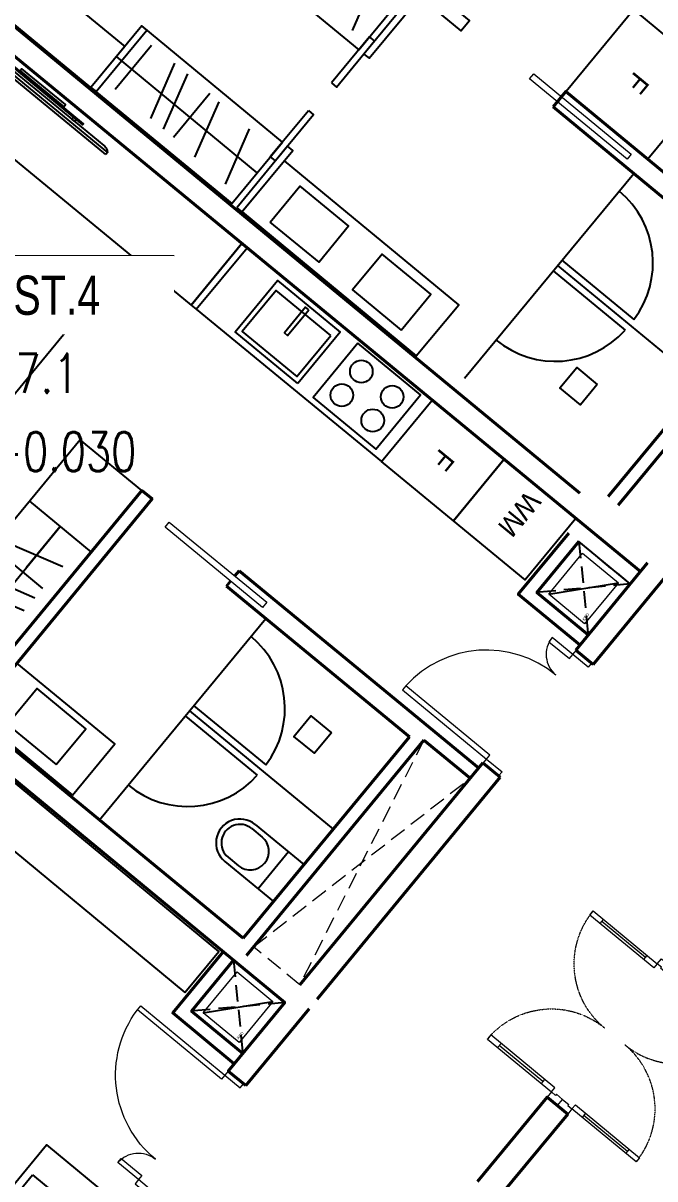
# Model space of a CAD drawing. Header units: millimetres. Extents: x -361679452 to 361242511, y -278557090 to 278849308.
# Drawn here: x -88829 to -84079, y 106422 to 115119 of the extents above; entities that cross this region are included whole.
import ezdxf
from ezdxf.enums import TextEntityAlignment as Align
from ezdxf.xclip import XClip

# ---------------------------------------------------------------- set-up
doc = ezdxf.new("R2010")
doc.units = ezdxf.units.MM
doc.header["$MEASUREMENT"] = 0
doc.header["$XCLIPFRAME"] = 0
doc.set_wipeout_variables(frame=1)
doc.linetypes.add('HIDDEN', pattern=[0.375, 0.25, -0.125])
doc.linetypes.add('HIDDEN2', pattern=[0.1875, 0.125, -0.0625])
for name, color, linetype in [('A-ANNO-ROOM', 50, 'Continuous'), ('A-DRAIN', 251, 'Continuous'), ('A-FLOR-STRS', 1, 'Continuous'), ('A-FURNITURE', 251, 'Continuous'), ('A-UNIT', 1, 'Continuous'), ('DO DIEN TICH', 51, 'Continuous'), ('MEP-M-DUCT-15', 6, 'Continuous'), ('MEP-M-DUCT-25', 7, 'Continuous'), ('SPE-MEP-General', 170, 'Continuous'), ('trục hút mùi', 21, 'Continuous')]:
    doc.layers.add(name, color=color, linetype=linetype)
for name, color, linetype, lineweight in [('CUA', 37, 'Continuous', 13), ('KT-Chuviet', 255, 'Continuous', 15), ('KT-lomo nuoc', 3, 'HIDDEN', 5), ('KT-Net cat', 1, 'Continuous', 40), ('KT-Net cua', 87, 'Continuous', 9), ('KT-Net thay', 7, 'Continuous', 15), ('KT-Net truc', 18, 'Continuous', 15), ('SPE-MEP-HVAC', 140, 'Continuous', 0), ('SPE-MEP-M-WALL OPENING', 81, 'Continuous', 0)]:
    doc.layers.add(name, color=color, linetype=linetype, lineweight=lineweight)
doc.styles.add('220126_HDN_HBA typical plan$0$210902_YS plan 330pm ver13$0$01 Level 1$0$CENTURY GOTHIC', font='GOTHIC.TTF')
doc.styles.add('220126_HDN_HBA typical plan$0$211210_HDN_HBA_TYPICAL PLAN CORE OPT 1$0$HBA-Text', font='GOTHIC.TTF')
doc.styles.add('font unicode ccu', font='arial.ttf')
doc.styles.add('ROMANS', font='ROMANS.SHX')
doc.styles.get("Standard").update_dxf_attribs({"font": 'arial.ttf'})

# ---------------------------------------------------------------- blocks, each defined once
blk = doc.blocks.new('Condo-1BR-corner')
at = {"layer": 'A-FURNITURE'}
for p, q in [((5504.115218132734, -2233.199693091214), (5685.540026247501, -1816.4201462809)), ((3719.766780484468, -2673.736375647713, -0.1498657787379717), (3992.435185089707, -2343.523995725089, -0.1498657787379716)), ((4786.932642875239, -3302.976855804329), (3728.591881070286, -2429.081952035427, 0.02739510591846444)), ((3987.165420524776, -2894.536460953648, -0.1498657787379716), (4168.590228641406, -2477.756914144498, -0.1498657787379717)), ((4083.919686038047, -2974.429986516596, -0.1498657787379717), (4265.344494152814, -2557.65043971024, -0.1498657787379717)), ((4157.317565910518, -3035.037292671273, -0.1498657787379717), (4429.985970515758, -2704.824912747252, -0.1498657787379717)), ((4319.216063234955, -3185.552404195303, -0.1498657787379717), (4500.64087134786, -2768.772857395699, -0.1498657787379717)), ((4549.041780620813, -3389.847327835974), (4730.46658873558, -2973.06778102566)), ((6345.608383750456, -4848.92048987461, -0.03334583362548411), (7618.064313507522, -3307.848213182588, 0.01096106421166161)), ((7079.08942033432, -3961.67187734897, -0.004838702408748228), (7618.506606670911, -4407.09762770572, -0.004838702408748225)), ((7013.453238355811, -4041.160984318645, -0.004838702408748222), (7552.885378346662, -4486.568624961597, -0.004838702408748226)), ((7045.743187795277, -4000.980330892547, -0.04093263929491249), (8125.461370135541, -4892.274594775343, -0.01239346053477127))]:
    blk.add_line(p, q, dxfattribs=at)
for points in [[(4492.649183541536, -1503.762522134115), (5550.990337865427, -2377.65695239976), (5933.022607959807, -1915.000542710186), (4874.681453628466, -1041.106112443842)], [(5589.543619640172, -2409.511690354906), (5628.098549176008, -2441.347478525713), (6009.349551282823, -1977.765602624975), (5970.794621746987, -1945.929814455681)], [(3537.565734347329, -2660.40531958302), (3576.120663883165, -2692.241107753827), (3957.37166598998, -2228.659231853206), (3918.816736452281, -2196.823443683796)], [(3537.575746029615, -2660.410156878876), (4595.914015712216, -3534.308078702888), (4977.946285804734, -3071.651669013314), (3919.608016116545, -2197.753747188603)], [(5345.352768043056, -2626.712566307979), (5383.907697578892, -2658.548354478786), (5669.513897500932, -2310.797711945255), (5630.958967963234, -2278.961923775962)], [(5173.325547115877, -2835.047203604598), (5211.880476655439, -2866.882991772494), (4924.564211633056, -3212.956706620054), (4886.00928209722, -3181.120918450644)], [(4634.461854340509, -3566.152448540437), (4673.016783876345, -3597.988236711244), (5054.26778598316, -3134.406360810623), (5015.712856447324, -3102.570572641212)], [(5983.241884753108, -4681.182947300375), (6302.22668244876, -4296.152027592063), (4992.138452989981, -3212.791558017139), (4673.153655298054, -3597.822477722657)]]:
    blk.add_lwpolyline(points, close=True, dxfattribs=at)
for points, elevation in [([(4938.343634178862, -964.00730153115), (4874.672057999298, -1041.117160412483), (6319.323772618547, -2233.71921910916), (6382.995348798111, -2156.609360227943)], 0.05479021183692883), ([(2603.014366121963, -1890.492200295557), (2857.70225915499, -1582.054074977641), (3791.391731506214, -2353.028379826574), (3536.703838482499, -2661.4665051396)], 0.02739510591846444), ([(4885.576437963173, -3673.707004213938), (5108.060844587162, -3403.520607645856), (5474.742382595316, -3705.463730766089), (5252.257975969464, -3975.650127330446)], 9.393739840296567e-07), ([(5870.574118742719, -4487.044698998332), (6093.790337001905, -4217.462577953585), (5727.928887201473, -3914.526281903265), (5504.712668946013, -4184.108402948943)], 9.393739840296567e-07), ([(7344.361322156037, -4895.839191415522), (7217.018169478397, -5050.058909565269), (7062.798451329465, -4922.715756887861), (7190.141604005243, -4768.496038738114)], -0.03056135147877142)]:
    blk.add_lwpolyline(points, close=True, dxfattribs=dict(at, elevation=elevation))
at = {"layer": 'A-FURNITURE', "extrusion": (-1.157651021131046e-06, 9.560316836589854e-07, 0.9999999999988729), "elevation": -0.0531723795031795}
blk.add_lwpolyline([(7619.158764885078, -2075.353295924664), (7109.70395906031, -2692.164288706251), (7723.558638487431, -3199.177328647102), (8233.01344432134, -2582.366335863768)], close=True, dxfattribs=at)
at = {"layer": 'A-FURNITURE'}
for centre, start, end in [((7063.171202656697, -3980.949074914504, -0.004838702408748223), 322.4983955305573, 50.45168227177567), ((7029.370808844338, -4021.883252352534, -0.00483870240874822), 230.4536059227265, 318.4068926862097)]:
    blk.add_arc(centre, 700.0000000000001, start, end, dxfattribs=at)
at = {"layer": 'KT-Net cat'}
for p, q in [((118.7025131370756, 143.670309334062, -0.01239346092840128), (7212.808526857931, -5714.120230647037, -0.01239346092840128)), ((7425.066295697325, -5740.377316657978, -0.01239346092840492), (8697.86394235259, -4199.15695699153, -0.0123934602130807)), ((7502.171912454738, -5804.054030333064, -0.01239346092840493), (8774.941978017829, -4262.867068387684, -0.01239346021309621))]:
    blk.add_line(p, q, dxfattribs=at)
at = {"layer": 'KT-Net cat', "elevation": -0.04131058838218386}
blk.add_lwpolyline([(7013.31250506267, -2806.76340679219), (7108.817300902767, -2691.09649702115), (9217.30306970881, -4433.899904612976), (9121.798273868713, -4549.566814384016)], close=True, dxfattribs=at)
at = {"layer": 'KT-Net cua', "elevation": -0.05136502226448281}
blk.add_lwpolyline([(7599.801213981642, -3163.058689760219), (7567.965425809904, -3201.613619299082), (6835.421764595492, -2596.733644075401), (6867.257552765368, -2558.178714539099)], close=True, dxfattribs=at)
at = {"layer": 'A-FURNITURE', "extrusion": (-1.157651021131046e-06, 9.560316836589854e-07, 0.9999999999988729), "insert": (7609.648837772373, -2675.110885519302, 0.08512250360978546), "char_height": 150, "width": 310.8634934604635, "attachment_point": 6, "text_direction": (-0.6368185072874099, -0.771013740977575, -1.000303254148222e-10), "style": '220126_HDN_HBA typical plan$0$210902_YS plan 330pm ver13$0$01 Level 1$0$CENTURY GOTHIC'}
blk.add_mtext('F', dxfattribs=at)
blk = doc.blocks.new('qweewe')
for p, q in [((-226617.649540008, -3043559.718917042, 0.0008727778800783348), (-226617.6495399146, -3043199.718917044, 0.0008727778800783348)), ((-226142.6495399146, -3043199.718917163, 0.0008727778800783348), (-226617.6495399146, -3043199.718917044, 0.0008727778800783348)), ((-226467.6495400079, -3043559.718917079, 0.0008727778800783348), (-226467.6495399145, -3043199.718917081, 0.0008727778800783348)), ((-226142.649539925, -3043239.718917165, 0.0008727778800783348), (-226242.649539925, -3043239.718917139, 0.0008727778800783348)), ((-226142.649540008, -3043559.718917165, 0.0008727778800783348), (-226617.649540008, -3043559.718917042, 0.0008727778800783348)), ((-226142.6495399976, -3043519.718917165, 0.0008727778800783348), (-226242.6495399976, -3043519.718917141, 0.0008727778800783348))]:
    blk.add_line(p, q)
for centre, radius, start, end in [((-226242.6495399613, -3043379.718917141, 0.0008727778800783348), 139.9999999999927, 89.99999998332474, 269.9999999833247), ((-226142.6495399613, -3043379.718917165, 0.0008727778800783348), 179.9999999999927, 269.9999999833247, 89.99999998332474), ((-226142.6495399613, -3043379.718917165, 0.0008727778800783348), 139.9999999999927, 269.9999999833247, 89.99999998332474)]:
    blk.add_arc(centre, radius, start, end)
blk = doc.blocks.new('weqwq333')
blk.add_wipeout([(789.9991194265974, -3.254973069968852e-07), (789.9999072943253, 22.459753119357448), (747.0709751061902, 22.459753119357444), (747.4999072943253, 24.95975311935699), (747.0709751061902, 27.459753119356876), (995.9999072943253, 27.45975311935689), (995.9999072943253, 37.459753119357), (930.999907294326, 37.459753119357), (930.999907294326, 57.459753119357), (1231.8664491169725, 57.459753118988104), (1249.7089296661925, 59.06439810742923), (1266.9787932754527, 63.82683536194902), (1278.4893502848695, 73.1432942404494), (1289.9999072942878, 82.4597531189515), (1289.9999072941914, 102.45975311891728), (-160.00009270580904, 102.45975311950394), (-160.00009270581904, 82.45975311947211), (-148.48953569637888, 73.14329424100924), (-136.9789786872534, 63.826835362552735), (-119.70911507775418, 59.06439810790778), (-101.86663452839275, 57.4597531194338), (198.99990729432534, 57.45975311935696), (198.99990729432534, 37.45975311935696), (133.99990729432488, 37.459753119356954), (133.99990729432488, 27.459753119356844), (382.9288394824605, 27.459753119358677), (382.9288394824605, 22.459753119357426), (339.9999072943251, 22.459753119357423), (339.9991199803412, 0.015785265669614107)]).dxf.layer = 'A-DRAIN'
at = {"layer": 'A-DRAIN'}
for p, q in [((-160.0000927059446, 102.4597531193867), (-160.0000927057117, 82.45975311938673)), ((1289.999907294055, 102.4597531189211), (-160.0000927059446, 102.4597531193867)), ((-160.0000927059446, 102.4597531193867), (-160.0000927057117, 82.45975311938673)), ((1289.999907294055, 82.45975311892107), (1289.999907294055, 102.4597531189211)), ((1289.999907294055, 82.45975311892107), (1289.999907294055, 102.4597531189211)), ((-160.0000927057117, 82.45975311938673), (1289.999907294055, 82.45975311892107)), ((-136.9789786871988, 63.8268353624735), (-160.0000927057117, 82.45975311938673)), ((-101.8666345283855, 57.45975311938673), (1231.866449116962, 57.45975311892107)), ((1266.97879327531, 63.82683536177501), (1289.999907294055, 82.45975311892107))]:
    blk.add_line(p, q, dxfattribs=at)
for points in [[(133.9999072942883, 37.4597531191539), (995.9999072942883, 37.4597531191539), (995.9999072945211, 27.45975311938673), (133.9999072945211, 27.45975311938673)], [(198.9999072942883, 57.45975311938673), (228.9999072940554, 57.45975311938673), (228.9999072942883, 37.45975311938673), (198.9999072942883, 37.4597531191539)], [(339.9999072942883, 22.4597531191539), (789.9999072942883, 22.4597531191539), (789.9991194263566, -3.254972398281097e-07), (339.9991199802607, 0.01578526548109949)], [(930.9999072942883, 57.4597531191539), (900.9999072945211, 57.4597531191539), (900.9999072942883, 37.45975311938673), (930.9999072945211, 37.4597531191539)]]:
    blk.add_lwpolyline(points, close=True, dxfattribs=at)
for centre, radius, start, end in [((-101.8666345283855, 157.4597531193867), 99.99999999999999, 249.4439547730391, 270), ((389.9999072940554, 24.9597531191539), 7.499999999999999, 160.5287793647328, 199.4712206352672), ((389.9999072940554, 24.9597531191539), 7.499999999999999, 340.5287793647328, 19.47122063526717), ((739.9999072945211, 24.9597531191539), 7.499999999999999, 160.5287793647328, 199.4712206352672), ((739.9999072945211, 24.9597531191539), 7.499999999999999, 340.5287793647328, 19.47122063526717), ((1231.866449116962, 157.4597531189211), 99.99999999999999, 270, 290.5560452225344)]:
    blk.add_arc(centre, radius, start, end, dxfattribs=at)
blk = doc.blocks.new('*U28')
at = {"color": 0}
for points in [[(-1100, -150), (-1100, 0), (-1060, 0), (-1060, -150)], [(-40, -150), (-40, 0), (0, 0), (0, -150)], [(-1020, -150), (-1060, -150), (-1060, -350.9565185792744), (-1020, -350.9565185792744)], [(-40, -150), (-80, -150), (-80, -970), (-40, -970)]]:
    blk.add_lwpolyline(points, close=True, dxfattribs=at)
for centre, radius, start, end in [((-1060.538708044109, -150.4191404617477), 200.5381016879552, 270.1539145637665, 0.05069369801717966), ((-41.53932015914406, -152.4398411269907), 818.4643164306439, 179.8292010983319, 267.3066065333389)]:
    blk.add_arc(centre, radius, start, end, dxfattribs=at)
blk = doc.blocks.new('*U260')
at = {"layer": 'KT-lomo nuoc', "ltscale": 500}
for p, q in [((286.531546143035, 346.9624591125144), (1552.838270031252, -1282.353299169707)), ((1839.369816174288, -935.3815430048529), (1.734723475976807e-18, -0.009297052340116354))]:
    blk.add_line(p, q, dxfattribs=at)
blk.add_lwpolyline([(286.531546143035, 346.9624591125144), (1839.369816174288, -935.3815430048529), (1552.838270031252, -1282.353299169707), (1.734723475976807e-18, -0.009297052340116354)], close=True, dxfattribs=at)
blk = doc.blocks.new('Condo-Studio')
at = {"layer": 'A-FURNITURE'}
for p, q in [((3149.853309312318, -2123.582200206642, -0.07462600999380702), (3149.876082952956, -724.3200364990626, -8.360970926702388e-07)), ((3099.974599087093, -2122.90058014536, -0.01758431142098188), (3099.962856286736, -1423.347151255351, -0.01758431142098188)), ((3199.974599070271, -2122.898901529727, -0.01757970001692999), (3199.962856271776, -1423.345472641377, -0.01757970001692998)), ((4214.708270627619, -2126.067855971283, -0.004455071308115501), (2249.881629637929, -2123.552123872505, -0.04608683123366587)), ((784.8619641694306, -4006.538761003758, 0.05479320885692822), (784.8597109131726, -2202.364957590034, -0.04131056441501638)), ((2698.544354278601, -4056.540972458257, 0.05479021183692891), (2698.544354276782, -3455.742602704209, 0.05479021183692884)), ((2919.421419026351, -3549.299491496931, -0.09507556690104281), (3044.895112471676, -3986.193647878332, -0.0950755669010427)), ((3140.096466297305, -3562.278156560089, -0.09507556690104278), (3140.093671329282, -3990.516728757066, -0.09507556690104284)), ((3235.283095233163, -3562.278777809843, -0.09507556690104274), (3360.756788676509, -3999.172934202536, -0.09507556690104288)), ((3360.759640136682, -3562.279596755339, -0.09507556690104282), (3486.233333583986, -3999.173753155512, -0.09507556690104284)), ((2698.544354274817, -3756.141787579341, 0.05479021183692888), (4196.81323330479, -3756.555850990262, 0.05479021183692889)), ((2698.544354276753, -3756.547253599565, 0.0547902118369611), (3100.749274510969, -3756.548697343213, 0.05479021183692889))]:
    blk.add_line(p, q, dxfattribs=at)
for points, elevation in [([(184.9015946231732, -802.3648387362191), (784.6043185832161, -802.3640897029254), (784.6043185833908, -1502.364089703013), (184.9015946213833, -1502.364838736277)], 2.467791300475583e-08), ([(2599.882937895315, -1196.194278490148), (2799.882937895431, -1196.194278484676), (2799.882937893583, -1396.194278484501), (2599.882937893642, -1396.194278482726)], 0.008810874734167405), ([(184.8963669318102, -1502.364838698879), (784.6043185833908, -1502.364089703013), (784.6043185832889, -2202.364089710289), (184.8963669281286, -2202.364838693466)], 2.467791307414477e-08), ([(4196.815191308116, -3456.556013988389), (2098.520004658457, -3456.54167077638), (2098.516088646392, -4056.541344776168), (4196.811275303487, -4056.555687984568)], 0.05479021183692889), ([(784.8680508895261, -4056.543325797596), (184.8814302120802, -4056.543325790029), (184.7450057984308, -7650.003156028164), (784.7316264761096, -7650.003156033694)], 2.396716748913245e-08), ([(784.8619641618636, -4056.538760998228), (784.8619641694306, -4006.538761003758), (184.8814281645675, -4006.548091086268), (184.8814281627049, -4056.548091082484)], 0.05479320885692825)]:
    blk.add_lwpolyline(points, close=True, dxfattribs=dict(at, elevation=elevation))
at = {"layer": 'A-FURNITURE', "ltscale": 5, "elevation": 2.396716748913253e-08}
for points in [[(209.3309822999938, -2905.76367364591), (739.330982301871, -2905.763673644164), (739.3309822982621, -2295.763673656969), (209.3309822963267, -2295.763673649693)], [(730.1897183234171, -3061.54284095153), (730.1897183216272, -3671.542840951734), (230.189718321569, -3671.542840957176), (230.1897183234316, -3061.542840955342)], [(295.1897183196336, -3100.542840951588), (295.1897183196918, -3632.542840949667), (695.1897183251633, -3632.542840955372), (695.1897183234316, -3100.54284095706)], [(250.1897183253961, -3351.542840951646), (250.1897183214962, -3381.542840953276), (500.1897183252215, -3381.542840949784), (500.189718321438, -3351.542840947921)]]:
    blk.add_lwpolyline(points, close=True, dxfattribs=at)
at = {"layer": 'A-FURNITURE'}
for points in [[(4199.556455707257, -2401.119672759902), (3700.553806239862, -2400.306200755236), (3699.330607945353, -3355.643459654908), (4198.333257407204, -3356.456931661465)], [(4100.26388486308, -2640.949573866674), (3750.264206422616, -2640.475048521039), (3749.620207756953, -3115.47461187985), (4099.619886197258, -3115.94913720843)]]:
    blk.add_lwpolyline(points, close=True, dxfattribs=at)
at = {"layer": 'A-FURNITURE', "elevation": 0.05479021183692889}
blk.add_lwpolyline([(3201.802626106793, -5006.566883336811), (3201.802624979936, -4656.566883335006), (1401.802624978088, -4656.56689007036), (1401.802633311606, -7256.566889971611), (3201.802633315331, -7256.566883238178), (3201.802632193902, -6906.566883336724)], dxfattribs=at)
at = {"layer": 'A-FURNITURE', "ltscale": 5}
for centre in [(357.4951229197388, -2450.763673645706, 0.03148811856549062), (587.4951229160281, -2450.76367364754, 0.03148811856549062), (357.4951229196224, -2750.763673645677, 0.03148811856549064), (589.3309823001248, -2750.763673647714, 0.0314881185654906)]:
    blk.add_circle(centre, 84.99999999999989, dxfattribs=at)
at = {"layer": 'A-FURNITURE'}
for centre, start, end in [((3124.974599891756, -2122.900160456193, -0.01758431142098186), 92.04767493952615, 180.0009617776801), ((3174.974599072367, -2122.899321178091, -0.01757970001692997), 0.0009617776800743215, 87.95424866658261)]:
    blk.add_arc(centre, 699.9999999999992, start, end, dxfattribs=at)
at = {"layer": 'KT-Net cat'}
for p, q in [((99.9613777083789, -3.94236908480525, 2.310388426476949e-07), (950.9219559742698, -3.948709985270398, -3.468833107420245e-08)), ((950.9219559742698, -3.948709985270398, -3.468833107418895e-08), (950.9206892256691, -173.9487099804974, -2.009237896979167e-08)), ((2050.922649075938, -3.982318368798587, -4.846257388375533e-09), (2050.914255511255, -173.9823182325053, -4.849301507747203e-09)), ((2050.922649075938, -3.982318368798587, -4.846257388375533e-09), (4214.72753274707, -4.026625991333276, 2.221464272275653e-07)), ((99.96011095985091, -173.9423690800322, 2.308403047293269e-07), (950.9206892257419, -173.9487099805265, -3.488686899257048e-08)), ((2050.914255511255, -173.9823182325345, -5.045310653693299e-09), (4214.730693638506, -174.0266260917124, 2.219485860756953e-07)), ((2100.90129676213, -173.9833418030175, 1.010203594046025e-08), (2099.802070688856, -2506.607214694319, 1.010203612240062e-08)), ((2200.632670810351, -623.9853840686847, 1.01362371482972e-08), (2200.844728885923, -173.9853883165633, 1.010203593265764e-08)), ((2200.632670810351, -623.9853840686847, 1.01362371482972e-08), (4299.511129725091, -624.0283622111892, 2.303178531835113e-07)), ((2249.74549242117, -2506.608331996977, 1.01020361106964e-08), (2250.585535483514, -723.98640696035, 1.010203597164742e-08)), ((2250.585535483514, -723.98640696035, 1.01020359716508e-08), (4214.722250214755, -724.0266260341159, 2.308463447160436e-07)), ((4214.722250214595, -724.0266260341159, -4.846220173972567e-09), (4214.702640082111, -3355.742903993756, -4.846220004796079e-09)), ((2099.802070688856, -2506.607214694319, -0.04132212397764142), (2149.884963638287, -2506.607587888488, -0.04132212397764146)), ((2199.884963641997, -2506.607960456633, -0.04132212397764141), (2249.74549242117, -2506.608331996977, -0.04132212397764141))]:
    blk.add_line(p, q, dxfattribs=at)
blk.add_lwpolyline([(4214.702640082111, -3355.742903993756), (2098.51841922447, -3355.742976370384), (2098.518046651449, -3455.742976361216), (4214.70189493594, -3455.742903994222)], dxfattribs=at)
at = {"layer": 'KT-Net cua', "elevation": -0.05136502226448283}
blk.add_lwpolyline([(2149.884963638374, -2195.08888201206), (2199.884963638403, -2195.088882013864), (2199.884963642143, -3145.08888201759), (2149.884963644049, -3145.088882011914)], close=True, dxfattribs=at)
at = {"layer": 'A-FURNITURE', "rotation": 270.000961774795}
blk.add_blockref('qweewe', (3047060.304059576, -227291.2674839694, -0.0008739682168315987), dxfattribs=at)
at = {"layer": 'KT-lomo nuoc', "linetype": 'HIDDEN', "extrusion": (4.341341453518059e-13, -3.299269634177142e-18, -1), "xscale": -0.9999999999999997, "zscale": -0.9999999999999997, "rotation": 140.4492536752919}
blk.add_blockref('*U260', (-4214.730693638506, -174.0266260917124, -2.201188269903271e-07), dxfattribs=at)
at = {"layer": 'KT-Net cua'}
blk.add_blockref('*U28', (2050.920726755349, -18.91214699781267, -5.148662824768614e-09), dxfattribs=at)
at = {"layer": 'A-FURNITURE', "char_height": 149.9999999999998, "width": 310.863493460463, "attachment_point": 4, "style": '220126_HDN_HBA typical plan$0$210902_YS plan 330pm ver13$0$01 Level 1$0$CENTURY GOTHIC'}
for s, insert in [('WM', (252.9973308479596, -1150.359229739435, 0.03149109875143219)), ('F', (419.9282759651171, -1852.510103158478, 0.07280168713361604))]:
    blk.add_mtext(s, dxfattribs=dict(at, insert=insert))
at = {"layer": 'A-FURNITURE', "xscale": -0.9449999999999995, "yscale": 0.9449999999999995, "zscale": 0.9449999999999997, "rotation": 269.9977408054193}
blk.add_blockref('weqwq333', (220.9702799440195, -6490.484137210238, 0.05479023580409638), dxfattribs=at)
at = {"layer": 'KT-Net cat'}
blk.add_line((184.9103592452805, -173.9430020836298, 2.492790089292567e-08), (184.8363658395604, -10103.99572001945, 2.360592906961254e-08), dxfattribs=at)
blk = doc.blocks.new('*U100')
at = {"color": 0}
blk.add_lwpolyline([(-2.91038304567337e-11, 0), (399.9999999999709, -9.701276818911232e-12), (399.9999999999709, 349.9999999999903), (-2.91038304567337e-11, 350)], close=True, dxfattribs=at)
at = {"layer": 'MEP-M-DUCT-15'}
for points in [[(50, 50), (50, 299.9999999999709), (149.9999999999709, 200), (50, 50)], [(349.9999999999709, 299.9999999999612), (50, 299.9999999999709), (149.9999999999709, 200), (349.9999999999709, 299.9999999999612)]]:
    blk.add_solid(points, dxfattribs=at)
at = {"layer": 'MEP-M-DUCT-25'}
blk.add_line((-2.91038304567337e-11, -2.91038304567337e-11), (399.9999999999709, 349.9999999999612), dxfattribs=at)
blk = doc.blocks.new('A$C3AE13516')
at = {"layer": 'SPE-MEP-General'}
blk.add_lwpolyline([(1.164153218269348e-10, -499.9999999996919), (500.0000000001164, -499.9999999999097), (499.9999999998836, -2.551132638473064e-10), (0, 6.45741238258779e-11)], close=True, dxfattribs=at)
at = {"layer": 'SPE-MEP-M-WALL OPENING', "color": 1, "extrusion": (-1.429368098491632e-21, 0, -1), "zscale": -1, "rotation": 180.0104958576382}
blk.add_blockref('*U100', (-49.99989876055042, -76.76334756255255), dxfattribs=at)
at = {"layer": 'SPE-MEP-M-WALL OPENING', "color": 1, "insert": (64.64127082942287, -410.7896422147874, 1.163083540589582e-07), "char_height": 21.77335910446063, "attachment_point": 7, "rotation": 359.9790082847188}
blk.add_mtext_dynamic_manual_height_columns('KED', width=18.10155403055251, gutter_width=108866.7955223031, heights=[0], dxfattribs=at)
blk = doc.blocks.new('shaft-1')
at = {"layer": 'SPE-MEP-HVAC', "color": 1, "extrusion": (4.665993600044367e-07, -7.506500037784423e-07, 0.9999999999996094), "rotation": 0.005127280673002481}
blk.add_blockref('A$C3AE13516', (-92985.44826377353, 15978.08265971009, -0.04315299611572461), dxfattribs=at)
at = {"layer": 'SPE-MEP-HVAC', "color": 1, "extrusion": (4.665658574306286e-07, -7.506917510148382e-07, 0.9999999999996094), "rotation": 9.551683729637268e-07}
blk.add_blockref('A$C3AE13516', (-88902.17533896361, 15981.24202529307, -0.04124528199338763), dxfattribs=at)
blk = doc.blocks.new('A$C21AF0CCA')
at = {"layer": 'A-ANNO-ROOM', "insert": (1197.56892258345, 814.6835720778872), "char_height": 600, "attachment_point": 2, "rotation": 0.10542954816276216, "style": '220126_HDN_HBA typical plan$0$211210_HDN_HBA_TYPICAL PLAN CORE OPT 1$0$HBA-Text'}
blk.add_mtext_dynamic_manual_height_columns('1-BR+', width=722857412.8743668, gutter_width=9765.624999999996, heights=[0], dxfattribs=at)
blk = doc.blocks.new('CONDO 1BR RECESS')
at = {"layer": 'A-FURNITURE'}
for points in [[(-145328.6731877323, 127249.6933981956), (-145073.986882883, 127558.1328349125), (-146698.226317645, 128902.8268698642), (-146952.9126224914, 128594.3874331424)], [(-145829.7760466493, 125657.9521663965), (-146561.4928058646, 124771.8074111712), (-147101.261820008, 125217.508444792), (-146369.5450607975, 126103.6532000143)], [(-146474.5213007966, 125877.7674955832), (-146065.8390472351, 125540.3081415538), (-146454.2356622423, 125069.9380006557), (-146862.9179158104, 125407.3973546831)]]:
    blk.add_lwpolyline(points, close=True, dxfattribs=at)
at = {"layer": 'KT-Net cat'}
blk.add_line((-144871.4864127638, 126551.5170959513), (-144394.0079089326, 127128.5642291477), dxfattribs=at)
at = {"layer": 'KT-Net cat', "elevation": -5.619316753840712e-10}
blk.add_lwpolyline([(-152234.4526256707, 133497.210122962), (-144577.3010153962, 127174.7992576506), (-145002.5731730082, 126659.7587759797), (-144871.4864127638, 126551.5170959513)], dxfattribs=at)
at = {"layer": 'KT-Net cua', "xscale": -0.9999999999999993, "rotation": 230.4526441730754}
blk.add_blockref('*U28', (-144886.908384263, 126564.2514116327), dxfattribs=at)
blk = doc.blocks.new('TAG CAO DO SAN')
at = {"layer": 'KT-Net thay', "flags": 128}
blk.add_lwpolyline([(1526701.778855525, -266095.2298759429), (1526701.778855525, -266566.6584041911), (1527644.63591202, -266566.6584041911), (1527644.63591202, -266095.2298759429)], close=True, dxfattribs=at)
blk.add_wipeout([(1526701.778855525, -266095.2298759429), (1527644.6359120198, -266095.2298759429), (1527644.6359120198, -266566.65840419114), (1526701.778855525, -266566.65840419114)]).dxf.layer = 'KT-Net thay'
for points in [[(1526701.778855525, -266330.9441400666), (1527644.63591202, -266330.9441400666)], [(1526701.778855525, -266566.6584041911), (1527644.63591202, -266566.6584041911)]]:
    blk.add_lwpolyline(points, dxfattribs=at)
at = {"layer": 'KT-Chuviet', "color": 31, "style": 'ROMANS', "width": 0.75}
blk.add_text('DTTT:', height=117.8571320618522, dxfattribs=at).set_placement((1526748.92170835, -266507.8139601254))
at = {"layer": 'KT-Chuviet', "color": 31, "style": 'font unicode ccu', "width": 0.75}
blk.add_attdef('TÊNPHÒNG', text='', height=117.85713, dxfattribs=at).set_placement((1527175.308820772, -266213.4467624734), align=Align.MIDDLE_CENTER)
at = {"layer": 'KT-Chuviet', "color": 31, "ltscale": 15, "style": 'ROMANS', "width": 0.75, "flags": 8}
blk.add_attdef('CAO-DO', (1527091.943339912, -266507.7298381611), '', height=117.8571320618522, dxfattribs=at)
blk = doc.blocks.new('*U245')
for p, q in [((-1259.99999999993, -99.99999999999982), (-1299.99999999993, -99.99999999999987)), ((-1279.99999999993, -99.99999999999982), (-1279.99999999993, -524.9999999999645)), ((-90.00000000000003, -99.99999999999999), (-50.00000000000003, -99.99999999999999)), ((-70.00000000000003, -99.99999999999999), (-70.00000000000016, -524.9999999999648)), ((-1259.99999999993, -524.9999999999645), (-1299.99999999993, -524.9999999999645)), ((-90.00000000000016, -524.9999999999648), (-50.00000000000016, -524.9999999999648))]:
    blk.add_line(p, q)
for points in [[(-1349.99999999993, 99.99999998255913), (-1289.99999999993, 99.99999998255909), (-1289.99999999993, 40.00000000000016), (-1299.99999999993, 40.00000000000017), (-1299.99999999993, 1.705302565824148e-13), (-1349.99999999993, 1.563194018672128e-13)], [(2.66100453930543e-14, 99.99999998255892), (-59.99999999999997, 99.9999999825589), (-59.99999999999999, 40.00000000000001), (-49.99999999999999, 40.00000000000001), (-50, 1.4210854715202e-14), (0, 0)], [(-1299.99999999993, 1.705302565824148e-13), (-1259.99999999993, 1.563194018672128e-13), (-1259.99999999993, -624.9999999999645), (-1299.99999999993, -624.9999999999645)], [(-50, 1.4210854715202e-14), (-90, 2.842170943040401e-14), (-90.00000000000018, -624.9999999999648), (-49.99999999999995, -624.9999999999648)]]:
    blk.add_lwpolyline(points, close=True)
at = {"linetype": 'HIDDEN2'}
for centre, radius, start, end in [((-1300.000000000939, 1.091564172384031e-09), 625.0000000012028, 270.0000392677516, 0), ((-49.99999999983451, 2.645776930876151e-10), 625.0000000003819, 180, 269.9999607322484)]:
    blk.add_arc(centre, radius, start, end, dxfattribs=at)
blk = doc.blocks.new('*U243')
for p, q in [((-1259.99999999993, -99.99999999999982), (-1299.99999999993, -99.99999999999987)), ((-1279.99999999993, -99.99999999999982), (-1279.99999999993, -524.9999999999645)), ((-90.00000000000003, -99.99999999999999), (-50.00000000000003, -99.99999999999999)), ((-70.00000000000003, -99.99999999999999), (-70.00000000000016, -524.9999999999648)), ((-1259.99999999993, -524.9999999999645), (-1299.99999999993, -524.9999999999645)), ((-90.00000000000016, -524.9999999999648), (-50.00000000000016, -524.9999999999648))]:
    blk.add_line(p, q)
for points in [[(-1349.99999999993, 99.99999998255913), (-1289.99999999993, 99.99999998255909), (-1289.99999999993, 40.00000000000016), (-1299.99999999993, 40.00000000000017), (-1299.99999999993, 1.705302565824148e-13), (-1349.99999999993, 1.563194018672128e-13)], [(2.66100453930543e-14, 99.99999998255892), (-59.99999999999997, 99.9999999825589), (-59.99999999999999, 40.00000000000001), (-49.99999999999999, 40.00000000000001), (-50, 1.4210854715202e-14), (0, 0)], [(-1299.99999999993, 1.705302565824148e-13), (-1259.99999999993, 1.563194018672128e-13), (-1259.99999999993, -624.9999999999645), (-1299.99999999993, -624.9999999999645)], [(-50, 1.4210854715202e-14), (-90, 2.842170943040401e-14), (-90.00000000000018, -624.9999999999648), (-49.99999999999995, -624.9999999999648)]]:
    blk.add_lwpolyline(points, close=True)
at = {"linetype": 'HIDDEN2'}
for centre, radius, start, end in [((-1300.000000000939, 1.091564172384031e-09), 625.0000000012028, 270.0000392677516, 0), ((-49.99999999983451, 2.645776930876151e-10), 625.0000000003819, 180, 269.9999607322484)]:
    blk.add_arc(centre, radius, start, end, dxfattribs=at)
blk = doc.blocks.new('*U241')
at = {"linetype": 'HIDDEN', "ltscale": 500}
for p, q in [((453.9702085506534, 199.963343001759), (201.5541099975932, -457.5816746024486)), ((655.5243185482473, -257.6183316006897), (0, 0))]:
    blk.add_line(p, q, dxfattribs=at)
blk.add_lwpolyline([(453.9702085506534, 199.963343001759), (655.5243185482473, -257.6183316006897), (201.5541099975932, -457.5816746024486), (0, 0)], close=True, dxfattribs=at)
blk = doc.blocks.new('A$Cc3a6237a')
at = {"layer": 'KT-Net cat'}
for points, elevation in [([(-26996.53494562293, 247.0713117306004), (-27376.08552602826, -212.5236851349182), (-26913.44782134856, -594.5870464119362)], 1.710491534095959e-07), ([(-26919.42931024607, 183.3946206016699), (-27235.30319952244, -199.0947408869688), (-26849.77113021963, -517.4814110350853)], 1.710491534095959e-07), ([(-29593.56989269976, -2903.970999233687), (-29973.16113752374, -3363.354348645982), (-29510.60019968565, -3745.571254037844)], -3.372793383490491e-10), ([(-29516.48201142566, -2967.669182572543), (-29832.3750729108, -3349.964650710754), (-29446.90201634681, -3668.48337276376)], -3.372793383490491e-10)]:
    blk.add_lwpolyline(points, dxfattribs=dict(at, elevation=elevation))
at = {"layer": 'trục hút mùi', "linetype": 'HIDDEN', "ltscale": 1000, "xscale": -1, "rotation": 254.2212213649985}
for p in [(-26849.77113021963, -517.4814110350853, 1.710491534095959e-07), (-29446.843003608, -3668.35132085887)]:
    blk.add_blockref('*U241', p, dxfattribs=at)

msp = doc.modelspace()

# ---------------------------------------------------------------- linework, layer by layer
at = {"layer": 'KT-Net cat', "elevation": -1.496105495217817e-08}
msp.add_lwpolyline([(-85259.17292439741, 106273.7669955182), (-84733.83631739998, 106909.8928371147), (-84888.06197268153, 107037.228801264), (-85413.38415777762, 106401.1204230309)], dxfattribs=at)

# ---------------------------------------------------------------- block references
at = {"layer": 'A-UNIT'}
msp.add_blockref('Condo-1BR-corner', (-91856.16618086697, 117296.1340862873, 0.01239346097234444), dxfattribs=at)

# ---------------------------------------------------------------- next in the draw order: block references
at = {"layer": 'A-UNIT', "rotation": 230.5269482720057}
msp.add_blockref('Condo-Studio', (-83935.10554876845, 111025.0762829112, 4.890159996978247e-09), dxfattribs=at)

# ---------------------------------------------------------------- next in the draw order: block references
at = {"layer": 'A-ANNO-ROOM'}
for p in [(-193366.6029767873, 192837.9996409905, 5.460855537377236e-05), (-194725.1126339572, 187914.7636662904, 5.460855537377236e-05), (-204628.500881133, 156603.4286092457, 5.461079910308954e-05)]:
    msp.add_blockref('A$C21AF0CCA', p, dxfattribs=at)
at = {"layer": 'A-FLOR-STRS', "extrusion": (-5.788255105649882e-07, 4.780158418305737e-07, 0.9999999999997182), "rotation": 50.4488267371896}
msp.add_blockref('shaft-1', (-16035.66052244894, 169204.2247508426, 0.09016416596893963), dxfattribs=at)
at = {"layer": 'CUA', "xscale": -1, "rotation": 230.4488274522181}
msp.add_blockref('*U245', (-84028.41552273995, 108078.1677232942, -1.496105495217817e-08), dxfattribs=at)
at = {"layer": 'CUA', "rotation": 50.44882745216794}
msp.add_blockref('*U243', (-83874.20425492823, 107950.8142708572, -1.496105495217817e-08), dxfattribs=at)

# ---------------------------------------------------------------- next in the draw order: block references
at = {"layer": 'DO DIEN TICH'}
msp.add_blockref('CONDO 1BR RECESS', (57716.06139985941, -19426.54076915424), dxfattribs=at)

# ---------------------------------------------------------------- next in the draw order: block references
at = {"layer": 'KT-Net truc'}
ref = msp.add_blockref('TAG CAO DO SAN', (-3906805.664890892, 778605.285740001, -5.460855537377236e-05), dxfattribs=dict(at, xscale=2.5, yscale=2.5, zscale=2.5))
XClip(ref).set_block_clipping_path([(1526674.1636322693, -266330.9441400666), (1527644.6359120198, -266095.2298759429)])
ref.add_attrib('CAO-DO', '37.1', (-89075.80654111174, 112335.9611445983, -5.460855537377236e-05), dxfattribs={"layer": 'KT-Chuviet', "color": 31, "ltscale": 15, "height": 294.6428301546305, "style": 'ROMANS', "width": 0.7500000000000001})
ref.add_attrib('CAO-DO', '-0.030', (-89075.80654111174, 111746.6754842891, -5.460855537377236e-05), dxfattribs={"layer": 'KT-Chuviet', "color": 31, "ltscale": 15, "height": 294.6428301546305, "style": 'ROMANS', "width": 0.7500000000000001})
ref.add_attrib('TÊNPHÒNG', 'SW.ST.4', dxfattribs={"layer": 'KT-Chuviet', "color": 31, "height": 294.642825, "style": 'font unicode ccu', "width": 0.7500000000000001}).set_placement((-88867.39283896059, 113071.6688338175, -5.460855537377236e-05), align=Align.MIDDLE_CENTER)

# ---------------------------------------------------------------- next in the draw order: block references
at = {"layer": 'KT-Net cat'}
msp.add_blockref('A$Cc3a6237a', (-57730.27041340509, 111034.1205544606), dxfattribs=at)

doc.saveas('drawing.dxf')
